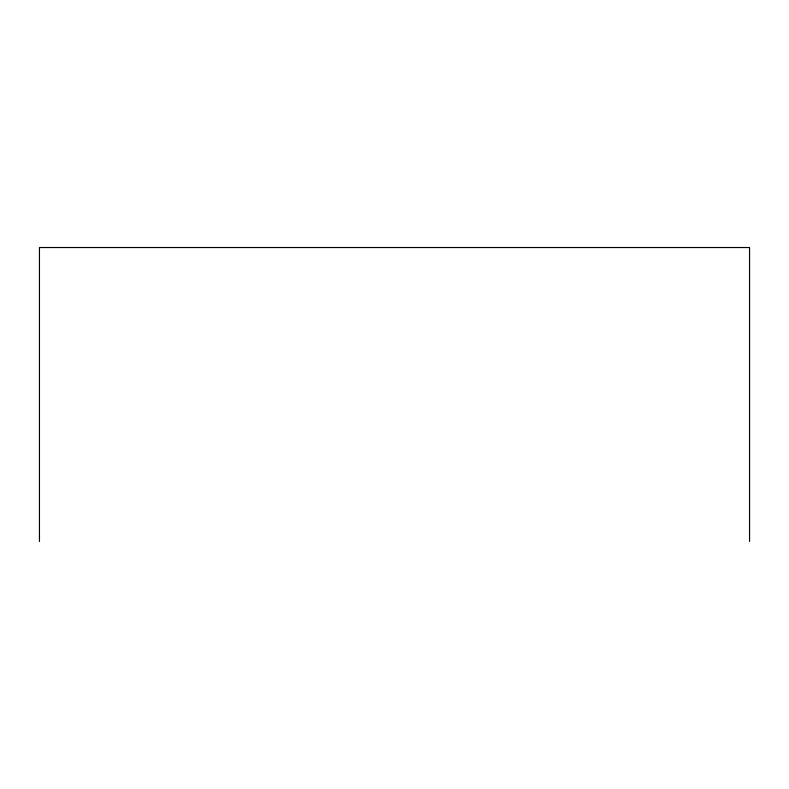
<?xml version="1.0" encoding="UTF-8"?>
<svg xmlns="http://www.w3.org/2000/svg" width="789" height="789" viewBox="0 0 789 789"><rect width="100%" height="100%" fill="white"/><g stroke="black" fill="none" stroke-linecap="round" stroke-linejoin="round"><path stroke-width="1.18" d="M749.55 541.471L749.55 247.529L39.45 247.529L39.45 541.471"/></g></svg>
